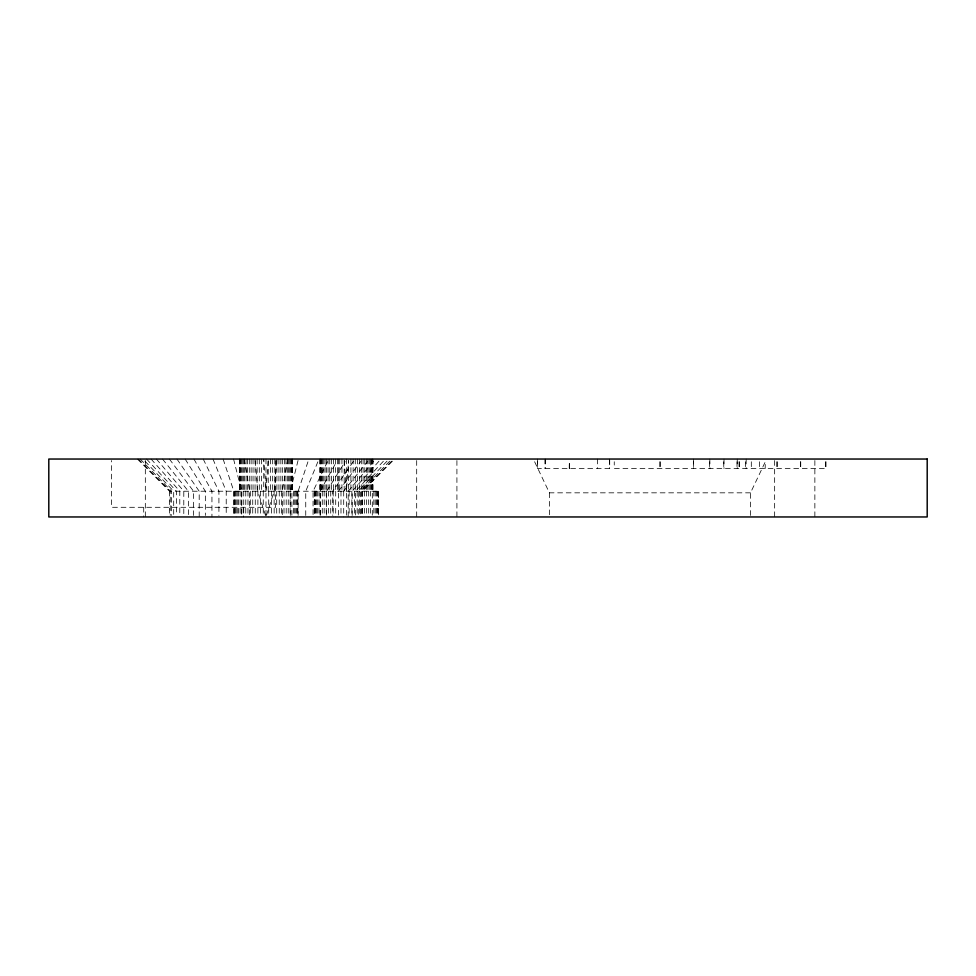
<?xml version="1.0" encoding="UTF-8"?>
<svg xmlns="http://www.w3.org/2000/svg" width="976" height="976" viewBox="0 0 976 976"><rect width="100%" height="100%" fill="white"/><g stroke="black" fill="none" stroke-linecap="round" stroke-linejoin="round"><path stroke-width="0.73" stroke-dasharray="4.88 3.66" d="M276.781 460.501L274.171 491.221L266.436 515.523M287.737 459.037L282.296 491.221L282.296 515.45M298.046 460.501L290.311 491.221L290.311 515.45M307.928 461.843L298.144 491.221L298.131 515.45M317.847 461.843L305.744 491.221L305.744 515.45M750.52 515.45L750.52 492.831L765.318 461.746L765.172 468.565M327.448 461.721L313.064 491.221L313.064 515.45M320.043 491.221L336.61 461.611M326.631 491.221L345.223 461.611M353.324 461.514L332.779 491.221L332.779 515.45M338.452 491.221L360.815 461.428M343.589 491.221L367.61 461.343M373.625 461.343L348.188 491.221L348.188 516.963M378.932 461.258L352.177 491.221L352.177 515.45M383.348 461.258L355.557 491.221L355.557 515.45M386.996 461.184L358.277 491.221L358.277 515.45M389.705 461.184L360.351 491.221L360.351 515.45M391.522 461.184L361.73 491.221L361.73 515.45M392.425 461.184L362.425 491.221L362.425 515.45M537.532 459.037L537.532 468.565L609.695 468.565L609.695 459.037M137.396 459.037L169.543 491.221L378.578 491.221L378.578 515.45M534.616 461.746L549.415 492.831L750.52 492.831M138.324 459.037L170.239 491.221L170.239 515.45M140.178 459.037L171.63 491.221L171.63 515.45M144.973 461.184L173.691 491.221L173.691 515.45M146.559 459.037L176.424 491.221L176.424 515.45M151.06 459.037L179.791 491.221L179.791 515.45M156.392 459.037L183.793 491.221L183.793 515.45M162.504 459.037L188.38 491.221L188.38 515.45M169.373 459.037L193.529 491.221L193.529 515.45M176.937 459.037L199.202 491.221L199.202 516.963M185.135 459.037L205.35 491.221L205.35 515.45M193.919 459.037L211.938 491.221L211.938 516.963M203.215 459.037L218.917 491.221L218.917 515.45M212.975 459.037L226.225 491.221L226.225 515.45M223.114 459.037L233.825 491.221L233.825 515.45M265.533 515.523L257.798 491.221L255.2 460.501M233.557 459.037L241.67 491.221L241.67 515.45M244.232 459.037L249.673 491.221L249.673 515.45M344.272 460.501L346.431 491.221L348.578 460.501L348.676 491.221M826.001 461.758L826.001 468.565L614.258 468.565L614.258 461.758M825.598 461.758L825.598 468.565M814.862 460.562L814.862 516.963M800.723 461.758L800.723 468.565M800.393 461.758L800.393 468.565M777.286 461.758L777.286 468.565M776.811 461.758L776.811 468.565M774.651 460.562L774.651 516.963M759.365 461.758L759.365 468.565M751.313 461.758L751.313 468.565M746.164 459.037L746.164 468.565M745.615 461.758L745.615 468.565M739.442 461.758L739.442 468.565M739.027 461.758L739.027 468.565M737.234 459.037L737.234 468.565M737.014 461.758L737.014 468.565M723.997 459.037L723.997 468.565M723.753 461.758L723.753 468.565M709.82 459.037L709.93 468.565M709.698 461.758L709.576 468.565M693.546 459.037L693.546 468.565M693.399 461.758L693.399 468.565M660.471 461.758L660.471 468.565M659.739 461.758L659.739 468.565M609.488 459.037L609.488 468.565M597.556 459.037L597.556 468.565M549.415 492.831L549.415 515.45M545.242 459.037L545.242 468.565M545.047 459.037L545.047 468.565M537.605 461.758L537.605 468.565M456.914 460.562L456.914 516.963M416.691 460.562L416.691 516.963M378.346 491.221L378.346 515.45M377.883 491.221L377.883 515.45M377.187 491.221L377.187 516.963M376.285 491.221L376.285 515.45M375.162 491.221L375.162 516.963M373.82 491.221L373.82 516.963M372.942 459.037L372.942 491.221M372.759 459.037L372.759 491.221M372.381 459.037L372.295 516.963M371.807 459.037L371.807 491.221M371.063 459.037L371.063 491.221M370.575 491.221L370.575 515.45M370.124 459.037L370.124 491.221M369.026 459.037L369.026 491.221M368.684 491.221L368.684 516.963M367.769 459.037L367.769 491.221M366.634 491.221L366.634 515.45M366.354 459.037L366.354 491.221M364.792 459.037L364.792 491.221M364.438 491.221L364.438 515.45M363.096 459.037L363.096 491.221M362.12 491.221L362.12 515.45M361.291 459.037L361.291 491.221M359.68 491.221L359.68 515.45M359.375 459.037L359.375 491.221M357.362 459.037L357.362 491.221M357.143 491.221L357.143 516.963M355.264 459.037L355.264 491.221M354.532 491.221L354.532 515.45M353.117 459.037L353.117 491.221M351.86 491.221L351.86 516.963M350.909 459.037L350.909 491.221M349.152 491.221L349.152 515.45M346.431 459.037L346.431 515.45M344.174 460.501L344.174 491.221M343.698 491.221L343.698 516.963M341.942 459.037L341.942 491.221M340.99 491.221L340.99 515.45M339.733 459.037L339.733 491.221M338.379 459.037L338.452 516.963M337.586 459.037L337.586 491.221M335.707 491.221L335.707 516.963M335.488 459.037L335.488 491.221M333.475 459.037L333.475 491.221M333.17 491.221L333.17 516.963M331.559 459.037L331.559 491.221M330.73 491.221L330.73 515.45M329.754 459.037L329.754 491.221M328.412 491.221L328.412 516.963M328.058 459.037L328.058 491.221M326.496 459.037L326.631 515.45M326.216 491.221L326.216 515.45M325.081 459.037L325.081 491.221M324.166 491.221L324.166 516.963M323.825 459.037L323.825 491.221M322.727 459.037L322.727 491.221M322.275 491.221L322.275 515.45M321.799 459.037L321.799 491.221M321.043 459.037L321.043 491.221M320.482 459.037L320.555 515.45M320.091 459.037L320.043 515.45M319.908 459.037L319.908 491.221M319.03 491.221L319.03 515.45M317.7 491.221L317.7 515.45M316.566 491.221L316.566 515.45M315.663 491.221L315.663 515.45M314.967 491.221L314.967 515.45M314.516 491.221L314.516 515.45M314.284 491.221L314.284 515.45M297.9 491.221L297.9 515.45M297.436 491.221L297.436 516.963M296.753 491.221L296.753 515.45M295.838 491.221L295.838 515.45M294.715 491.221L294.715 515.45M293.386 491.221L293.386 515.45M292.507 459.037L292.507 491.221M292.312 459.037L292.312 491.221M291.934 459.037L291.861 515.45M291.373 459.037L291.373 491.221M290.616 459.037L290.616 491.221M290.14 491.221L290.14 515.45M289.689 459.037L289.689 491.221M288.591 459.037L288.591 491.221M288.249 491.221L288.249 515.45M287.334 459.037L287.334 491.221M286.2 491.221L286.2 515.45M285.919 459.037L285.919 491.221M284.358 459.037L284.358 491.221M284.004 491.221L284.004 516.963M282.662 459.037L282.662 491.221M281.674 491.221L281.674 515.45M280.856 459.037L280.856 491.221M279.246 491.221L279.246 516.963M278.929 459.037L278.929 491.221M276.916 459.037L276.916 491.221M276.708 491.221L276.708 515.45M275.635 460.55L275.635 507.3L111.545 507.3L111.545 460.55M274.829 459.037L274.829 491.221M274.097 491.221L274.171 515.45M272.67 459.037L272.67 491.221M271.426 491.221L271.426 516.963M270.474 459.037L270.474 491.221M268.717 491.221L268.717 516.963M268.241 491.221L268.241 459.037L265.984 491.221L263.74 459.037L263.74 491.221M265.984 459.037L265.984 516.963M263.264 491.221L263.264 515.45M261.495 459.037L261.495 491.221M260.543 491.221L260.543 515.45M259.299 459.037L259.299 491.221M257.884 491.221L257.884 515.45M257.139 459.037L257.139 491.221M255.273 491.221L255.273 515.45M255.053 459.037L255.053 491.221M253.04 459.037L253.04 491.221M252.735 491.221L252.735 515.45M251.125 459.037L251.125 491.221M250.295 491.221L250.295 516.963M249.307 459.037L249.307 491.221M247.965 491.221L247.965 515.45M247.623 459.037L247.623 491.221M246.062 459.037L246.062 491.221M245.769 491.221L245.769 515.45M244.647 459.037L244.647 491.221M243.719 491.221L243.719 516.963M243.378 459.037L243.378 491.221M243.463 507.3L243.463 516.963M242.28 459.037L242.28 491.221M241.828 491.221L241.828 516.963M241.353 459.037L241.353 491.221M240.608 459.037L240.608 491.221M240.12 491.221L240.12 515.45M240.035 459.037L240.035 491.221M239.657 459.037L239.657 491.221M239.462 459.037L239.462 491.221M238.583 491.221L238.583 515.45M237.253 491.221L237.253 515.45M236.131 491.221L236.131 516.963M235.216 491.221L235.216 515.45M234.533 491.221L234.533 515.45M234.069 491.221L234.069 515.45M169.543 491.221L169.543 515.45M145.326 460.562L145.326 516.963M143.716 507.3L143.716 516.963M569.35 468.565L569.35 461.758L569.228 468.565"/><path stroke-width="1.46" d="M927.2 459.037L48.8 459.037L48.8 516.963L927.2 516.963L927.2 459.037"/></g></svg>
